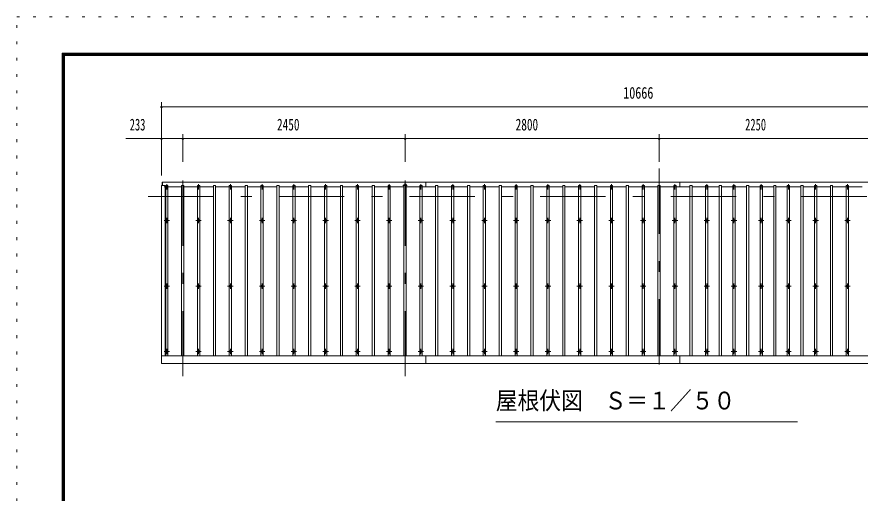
# Model space of a CAD drawing. Units: millimetres, scale not verified, with parts at other scales. Extents: x -25848 to 25858, y -10500 to 10500.
# Drawn here: x -3842 to 5451, y 5250 to 10500 of the extents above; entities that cross this region are included whole.
import ezdxf
from ezdxf.enums import TextEntityAlignment as Align

# ---------------------------------------------------------------- set-up
doc = ezdxf.new("R2010")
doc.units = ezdxf.units.MM
doc.header["$LTSCALE"] = 60
doc.linetypes.add('USER3', pattern=[24, 12, -5, 2, -5])
doc.linetypes.add('USER4', pattern=[3, 0.5, -2.5])
for name, color, linetype, lineweight in [('0-2_1-05BOLD', 7, 'Continuous', 18), ('0-3_1-25CENTER', 3, 'USER3', 18), ('0-4_1-45THIN', 4, 'Continuous', 18), ('0-5_1-55DIM', 3, 'Continuous', 18), ('0-C_F-F1PAPER', 5, 'Continuous', 18), ('0-D_F-E_J_ADD', 5, 'USER4', 18)]:
    doc.layers.add(name, color=color, linetype=linetype, lineweight=lineweight)
doc.styles.add('ＭＳ ゴシック', font='')
doc.styles.get('ＭＳ ゴシック').set_extended_font_data('MS Gothic')

msp = doc.modelspace()

# ---------------------------------------------------------------- linework, layer by layer
at = {"layer": '0-2_1-05BOLD'}
for p, q in [((-2237.53, 8641.19), (-2237.53, 8677.67)), ((665.47, 8626.18), (665.47, 8677.67)), ((3465.47, 8677.67), (3465.47, 8626.18)), ((8418.47, 6765.11), (-2247.53, 6765.11)), ((665.47, 6677.67), (665.47, 6765.11)), ((3465.47, 6765.11), (3465.47, 6677.67))]:
    msp.add_line(p, q, dxfattribs=at)
for points in [[(8413.47, 8641.19), (8413.47, 8677.67), (-2242.53, 8677.67), (-2242.53, 8641.19)], [(-2247.53, 8641.19), (-2247.53, 6677.67), (8418.47, 6677.67), (8418.47, 8641.19), (8378.47, 8641.19), (8378.47, 6765.11)], [(-2207.53, 6765.11), (-2207.53, 8641.19), (-2247.53, 8641.19)]]:
    msp.add_lwpolyline(points, dxfattribs=at)
for centre in [(-2189.53, 8254.17), (-1839.53, 8254.17), (-1489.53, 8254.17), (-1139.53, 8254.17), (-789.53, 8254.17), (-439.53, 8254.17), (-89.53, 8254.17), (260.47, 8254.17), (610.47, 8254.17), (960.47, 8254.17), (1310.47, 8254.17), (1660.47, 8254.17), (2010.47, 8254.17), (2360.47, 8254.17), (2710.47, 8254.17), (3060.47, 8254.17), (3410.47, 8254.17), (3760.47, 8254.17), (4060.47, 8254.17), (4360.47, 8254.17), (4660.47, 8254.17), (4960.47, 8254.17), (5310.47, 8254.17), (-2189.53, 7532.51), (-1839.53, 7532.51), (-1489.53, 7532.51), (-1139.53, 7532.51), (-789.53, 7532.51), (-439.53, 7532.51), (-89.53, 7532.51), (260.47, 7532.51), (610.47, 7532.51), (960.47, 7532.51), (1310.47, 7532.51), (1660.47, 7532.51), (2010.47, 7532.51), (2360.47, 7532.51), (2710.47, 7532.51), (3060.47, 7532.51), (3410.47, 7532.51), (3760.47, 7532.51), (4060.47, 7532.51), (4360.47, 7532.51), (4660.47, 7532.51), (4960.47, 7532.51), (5310.47, 7532.51), (-2189.53, 6810.85), (-1839.53, 6810.85), (-1489.53, 6810.85), (-1139.53, 6810.85), (-789.53, 6810.85), (-439.53, 6810.85), (-89.53, 6810.85), (260.47, 6810.85), (610.47, 6810.85), (960.47, 6810.85), (1310.47, 6810.85), (1660.47, 6810.85), (2010.47, 6810.85), (2360.47, 6810.85), (2710.47, 6810.85), (3060.47, 6810.85), (3410.47, 6810.85), (3760.47, 6810.85), (4060.47, 6810.85), (4360.47, 6810.85), (4660.47, 6810.85), (4960.47, 6810.85), (5310.47, 6810.85)]:
    msp.add_circle(centre, 10, dxfattribs=at)
for centre, radius, start, end in [((435.47, 8642.67), 15, 326.44153, 213.55196), ((-2189.53, 8616.22), 14.5, 46.39838, 133.60162), ((-2189.53, 8637.22), 14.5, 226.3961, 313.6039), ((-1839.53, 8616.22), 14.5, 46.39838, 133.60162), ((-1839.53, 8637.22), 14.5, 226.3961, 313.6039), ((-1489.53, 8616.22), 14.5, 46.39838, 133.60162), ((-1489.53, 8637.22), 14.5, 226.3961, 313.6039), ((-1139.53, 8616.22), 14.5, 46.39838, 133.60162), ((-1139.53, 8637.22), 14.5, 226.3961, 313.6039), ((-789.53, 8616.22), 14.5, 46.39838, 133.60162), ((-789.53, 8637.22), 14.5, 226.3961, 313.6039), ((-439.53, 8616.22), 14.5, 46.39838, 133.60162), ((-439.53, 8637.22), 14.5, 226.3961, 313.6039), ((-89.53, 8616.22), 14.5, 46.39838, 133.60162), ((-89.53, 8637.22), 14.5, 226.3961, 313.6039), ((260.47, 8616.22), 14.5, 46.39838, 133.60162), ((260.47, 8637.22), 14.5, 226.3961, 313.6039), ((610.47, 8616.22), 14.5, 46.39838, 133.60162), ((610.47, 8637.22), 14.5, 226.3961, 313.6039), ((960.47, 8616.22), 14.5, 46.39838, 133.60162), ((960.47, 8637.22), 14.5, 226.3961, 313.6039), ((1310.47, 8616.22), 14.5, 46.39838, 133.60162), ((1310.47, 8637.22), 14.5, 226.3961, 313.6039), ((1660.47, 8616.22), 14.5, 46.39838, 133.60162), ((1660.47, 8637.22), 14.5, 226.3961, 313.6039), ((2010.47, 8616.22), 14.5, 46.39838, 133.60162), ((2010.47, 8637.22), 14.5, 226.3961, 313.6039), ((2360.47, 8616.22), 14.5, 46.39838, 133.60162), ((2360.47, 8637.22), 14.5, 226.3961, 313.6039), ((2710.47, 8616.22), 14.5, 46.39838, 133.60162), ((2710.47, 8637.22), 14.5, 226.3961, 313.6039), ((3060.47, 8616.22), 14.5, 46.39838, 133.60162), ((3060.47, 8637.22), 14.5, 226.3961, 313.6039), ((3410.47, 8616.22), 14.5, 46.39838, 133.60162), ((3410.47, 8637.22), 14.5, 226.3961, 313.6039), ((3760.47, 8616.22), 14.5, 46.39838, 133.60162), ((3760.47, 8637.22), 14.5, 226.3961, 313.6039), ((4060.47, 8616.22), 14.5, 46.39838, 133.60162), ((4060.47, 8637.22), 14.5, 226.3961, 313.6039), ((4360.47, 8616.22), 14.5, 46.39838, 133.60162), ((4360.47, 8637.22), 14.5, 226.3961, 313.6039), ((4660.47, 8616.22), 14.5, 46.39838, 133.60162), ((4660.47, 8637.22), 14.5, 226.3961, 313.6039), ((4960.47, 8616.22), 14.5, 46.39838, 133.60162), ((4960.47, 8637.22), 14.5, 226.3961, 313.6039), ((5310.47, 8616.22), 14.5, 46.39838, 133.60162), ((5310.47, 8637.22), 14.5, 226.3961, 313.6039)]:
    msp.add_arc(centre, radius, start, end, dxfattribs=at)
at = {"layer": '0-3_1-25CENTER'}
for p, q in [((-2014.53, 6537.67), (-2014.53, 8827.67)), ((435.47, 6537.67), (435.47, 8827.67)), ((3235.47, 8827.67), (3235.47, 6537.67)), ((-2189.53, 8596.72), (-2189.53, 8656.72)), ((-1839.53, 8656.72), (-1839.53, 8596.72)), ((-1489.53, 8596.72), (-1489.53, 8656.72)), ((-1139.53, 8656.72), (-1139.53, 8596.72)), ((-789.53, 8596.72), (-789.53, 8656.72)), ((-439.53, 8656.72), (-439.53, 8596.72)), ((-89.53, 8596.72), (-89.53, 8656.72)), ((260.47, 8656.72), (260.47, 8596.72)), ((460.47, 8642.67), (410.47, 8642.67)), ((610.47, 8656.72), (610.47, 8596.72)), ((960.47, 8656.72), (960.47, 8596.72)), ((1310.47, 8596.72), (1310.47, 8656.72)), ((1660.47, 8656.72), (1660.47, 8596.72)), ((2010.47, 8596.72), (2010.47, 8656.72)), ((2360.47, 8656.72), (2360.47, 8596.72)), ((2710.47, 8596.72), (2710.47, 8656.72)), ((3060.47, 8656.72), (3060.47, 8596.72)), ((3410.47, 8596.72), (3410.47, 8656.72)), ((3760.47, 8656.72), (3760.47, 8596.72)), ((4060.47, 8596.72), (4060.47, 8656.72)), ((4360.47, 8656.72), (4360.47, 8596.72)), ((4660.47, 8656.72), (4660.47, 8596.72)), ((4960.47, 8656.72), (4960.47, 8596.72)), ((5310.47, 8656.72), (5310.47, 8596.72)), ((-2219.53, 8626.72), (-2159.53, 8626.72)), ((-1809.53, 8626.72), (-1869.53, 8626.72)), ((-1519.53, 8626.72), (-1459.53, 8626.72)), ((-1109.53, 8626.72), (-1169.53, 8626.72)), ((-819.53, 8626.72), (-759.53, 8626.72)), ((-409.53, 8626.72), (-469.53, 8626.72)), ((-119.53, 8626.72), (-59.53, 8626.72)), ((290.47, 8626.72), (230.47, 8626.72)), ((640.47, 8626.72), (580.47, 8626.72)), ((990.47, 8626.72), (930.47, 8626.72)), ((1280.47, 8626.72), (1340.47, 8626.72)), ((1690.47, 8626.72), (1630.47, 8626.72)), ((1980.47, 8626.72), (2040.47, 8626.72)), ((2390.47, 8626.72), (2330.47, 8626.72)), ((2680.47, 8626.72), (2740.47, 8626.72)), ((3090.47, 8626.72), (3030.47, 8626.72)), ((3440.47, 8626.72), (3380.47, 8626.72)), ((3790.47, 8626.72), (3730.47, 8626.72)), ((4090.47, 8626.72), (4030.47, 8626.72)), ((4390.47, 8626.72), (4330.47, 8626.72)), ((4690.47, 8626.72), (4630.47, 8626.72)), ((4990.47, 8626.72), (4930.47, 8626.72)), ((5340.47, 8626.72), (5280.47, 8626.72)), ((-2394.53, 8521.68), (8565.47, 8521.68)), ((-2189.53, 8284.17), (-2189.53, 8224.17)), ((-1839.53, 8284.17), (-1839.53, 8224.17)), ((-1489.53, 8284.17), (-1489.53, 8224.17)), ((-1139.53, 8224.17), (-1139.53, 8284.17)), ((-789.53, 8284.17), (-789.53, 8224.17)), ((-439.53, 8224.17), (-439.53, 8284.17)), ((-89.53, 8284.17), (-89.53, 8224.17)), ((260.47, 8284.17), (260.47, 8224.17)), ((610.47, 8284.17), (610.47, 8224.17)), ((960.47, 8284.17), (960.47, 8224.17)), ((1310.47, 8224.17), (1310.47, 8284.17)), ((1660.47, 8284.17), (1660.47, 8224.17)), ((2010.47, 8224.17), (2010.47, 8284.17)), ((2360.47, 8284.17), (2360.47, 8224.17)), ((2710.47, 8224.17), (2710.47, 8284.17)), ((3060.47, 8284.17), (3060.47, 8224.17)), ((3410.47, 8224.17), (3410.47, 8284.17)), ((3760.47, 8284.17), (3760.47, 8224.17)), ((4060.47, 8224.17), (4060.47, 8284.17)), ((4360.47, 8284.17), (4360.47, 8224.17)), ((4660.47, 8284.17), (4660.47, 8224.17)), ((4960.47, 8284.17), (4960.47, 8224.17)), ((5310.47, 8284.17), (5310.47, 8224.17)), ((-2159.53, 8254.17), (-2219.53, 8254.17)), ((-1809.53, 8254.17), (-1869.53, 8254.17)), ((-1459.53, 8254.17), (-1519.53, 8254.17)), ((-1169.53, 8254.17), (-1109.53, 8254.17)), ((-759.53, 8254.17), (-819.53, 8254.17)), ((-469.53, 8254.17), (-409.53, 8254.17)), ((-59.53, 8254.17), (-119.53, 8254.17)), ((290.47, 8254.17), (230.47, 8254.17)), ((640.47, 8254.17), (580.47, 8254.17)), ((990.47, 8254.17), (930.47, 8254.17)), ((1280.47, 8254.17), (1340.47, 8254.17)), ((1690.47, 8254.17), (1630.47, 8254.17)), ((1980.47, 8254.17), (2040.47, 8254.17)), ((2390.47, 8254.17), (2330.47, 8254.17)), ((2680.47, 8254.17), (2740.47, 8254.17)), ((3090.47, 8254.17), (3030.47, 8254.17)), ((3440.47, 8254.17), (3380.47, 8254.17)), ((3790.47, 8254.17), (3730.47, 8254.17)), ((4090.47, 8254.17), (4030.47, 8254.17)), ((4390.47, 8254.17), (4330.47, 8254.17)), ((4690.47, 8254.17), (4630.47, 8254.17)), ((4990.47, 8254.17), (4930.47, 8254.17)), ((5340.47, 8254.17), (5280.47, 8254.17)), ((-2219.53, 7532.51), (-2159.53, 7532.51)), ((-2189.53, 7502.51), (-2189.53, 7562.51)), ((-1869.53, 7532.51), (-1809.53, 7532.51)), ((-1839.53, 7562.51), (-1839.53, 7502.51)), ((-1459.53, 7532.51), (-1519.53, 7532.51)), ((-1489.53, 7502.51), (-1489.53, 7562.51)), ((-1169.53, 7532.51), (-1109.53, 7532.51)), ((-1139.53, 7562.51), (-1139.53, 7502.51)), ((-759.53, 7532.51), (-819.53, 7532.51)), ((-789.53, 7502.51), (-789.53, 7562.51)), ((-469.53, 7532.51), (-409.53, 7532.51)), ((-439.53, 7562.51), (-439.53, 7502.51)), ((-119.53, 7532.51), (-59.53, 7532.51)), ((-89.53, 7502.51), (-89.53, 7562.51)), ((230.47, 7532.51), (290.47, 7532.51)), ((260.47, 7562.51), (260.47, 7502.51)), ((580.47, 7532.51), (640.47, 7532.51)), ((610.47, 7502.51), (610.47, 7562.51)), ((930.47, 7532.51), (990.47, 7532.51)), ((960.47, 7562.51), (960.47, 7502.51)), ((1280.47, 7532.51), (1340.47, 7532.51)), ((1310.47, 7502.51), (1310.47, 7562.51)), ((1630.47, 7532.51), (1690.47, 7532.51)), ((1660.47, 7562.51), (1660.47, 7502.51)), ((1980.47, 7532.51), (2040.47, 7532.51)), ((2010.47, 7502.51), (2010.47, 7562.51)), ((2330.47, 7532.51), (2390.47, 7532.51)), ((2360.47, 7562.51), (2360.47, 7502.51)), ((2680.47, 7532.51), (2740.47, 7532.51)), ((2710.47, 7502.51), (2710.47, 7562.51)), ((3030.47, 7532.51), (3090.47, 7532.51)), ((3060.47, 7562.51), (3060.47, 7502.51)), ((3440.47, 7532.51), (3380.47, 7532.51)), ((3410.47, 7502.51), (3410.47, 7562.51)), ((3730.47, 7532.51), (3790.47, 7532.51)), ((3760.47, 7562.51), (3760.47, 7502.51)), ((4090.47, 7532.51), (4030.47, 7532.51)), ((4060.47, 7502.51), (4060.47, 7562.51)), ((4330.47, 7532.51), (4390.47, 7532.51)), ((4360.47, 7562.51), (4360.47, 7502.51)), ((4630.47, 7532.51), (4690.47, 7532.51)), ((4660.47, 7562.51), (4660.47, 7502.51)), ((4930.47, 7532.51), (4990.47, 7532.51)), ((4960.47, 7562.51), (4960.47, 7502.51)), ((5280.47, 7532.51), (5340.47, 7532.51)), ((5310.47, 7562.51), (5310.47, 7502.51)), ((-2159.53, 6810.85), (-2219.53, 6810.85)), ((-2189.53, 6840.85), (-2189.53, 6780.85)), ((-1809.53, 6810.85), (-1869.53, 6810.85)), ((-1839.53, 6840.85), (-1839.53, 6780.85)), ((-1519.53, 6810.85), (-1459.53, 6810.85)), ((-1489.53, 6780.85), (-1489.53, 6840.85)), ((-1109.53, 6810.85), (-1169.53, 6810.85)), ((-1139.53, 6840.85), (-1139.53, 6780.85)), ((-819.53, 6810.85), (-759.53, 6810.85)), ((-789.53, 6780.85), (-789.53, 6840.85)), ((-409.53, 6810.85), (-469.53, 6810.85)), ((-439.53, 6840.85), (-439.53, 6780.85)), ((-119.53, 6810.85), (-59.53, 6810.85)), ((-89.53, 6780.85), (-89.53, 6840.85)), ((290.47, 6810.85), (230.47, 6810.85)), ((260.47, 6840.85), (260.47, 6780.85)), ((640.47, 6810.85), (580.47, 6810.85)), ((610.47, 6840.85), (610.47, 6780.85)), ((990.47, 6810.85), (930.47, 6810.85)), ((960.47, 6840.85), (960.47, 6780.85)), ((1280.47, 6810.85), (1340.47, 6810.85)), ((1310.47, 6780.85), (1310.47, 6840.85)), ((1690.47, 6810.85), (1630.47, 6810.85)), ((1660.47, 6840.85), (1660.47, 6780.85)), ((1980.47, 6810.85), (2040.47, 6810.85)), ((2010.47, 6780.85), (2010.47, 6840.85)), ((2390.47, 6810.85), (2330.47, 6810.85)), ((2360.47, 6840.85), (2360.47, 6780.85)), ((2680.47, 6810.85), (2740.47, 6810.85)), ((2710.47, 6780.85), (2710.47, 6840.85)), ((3090.47, 6810.85), (3030.47, 6810.85)), ((3060.47, 6840.85), (3060.47, 6780.85)), ((3440.47, 6810.85), (3380.47, 6810.85)), ((3410.47, 6780.85), (3410.47, 6840.85)), ((3790.47, 6810.85), (3730.47, 6810.85)), ((3760.47, 6840.85), (3760.47, 6780.85)), ((4090.47, 6810.85), (4030.47, 6810.85)), ((4060.47, 6780.85), (4060.47, 6840.85)), ((4390.47, 6810.85), (4330.47, 6810.85)), ((4360.47, 6840.85), (4360.47, 6780.85)), ((4690.47, 6810.85), (4630.47, 6810.85)), ((4660.47, 6840.85), (4660.47, 6780.85)), ((4990.47, 6810.85), (4930.47, 6810.85)), ((4960.47, 6840.85), (4960.47, 6780.85)), ((5340.47, 6810.85), (5280.47, 6810.85)), ((5310.47, 6840.85), (5310.47, 6780.85))]:
    msp.add_line(p, q, dxfattribs=at)
at = {"layer": '0-4_1-45THIN'}
for p, q in [((-2207.53, 8626.18), (-2202.03, 8626.18)), ((-2202.03, 6765.11), (-2202.03, 8641.19)), ((-2177.03, 8626.18), (-2027.03, 8626.18)), ((-2027.03, 8641.19), (-2027.03, 6765.11)), ((-2002.03, 8626.18), (-1852.03, 8626.18)), ((-1852.03, 8641.19), (-1852.03, 6765.11)), ((-1827.03, 8626.18), (-1677.03, 8626.18)), ((-1677.03, 8641.19), (-1677.03, 6765.11)), ((-1652.03, 8626.18), (-1502.03, 8626.18)), ((-1502.03, 8641.19), (-1502.03, 6765.11)), ((-1477.03, 8626.18), (-1327.03, 8626.18)), ((-1327.03, 8641.19), (-1327.03, 6765.11)), ((-1302.03, 8626.18), (-1152.03, 8626.18)), ((-1152.03, 8641.19), (-1152.03, 6765.11)), ((-1127.03, 8626.18), (-977.03, 8626.18)), ((-977.03, 8641.19), (-977.03, 6765.11)), ((-952.03, 8626.18), (-802.03, 8626.18)), ((-802.03, 8641.19), (-802.03, 6765.11)), ((-777.03, 8626.18), (-627.03, 8626.18)), ((-627.03, 8641.19), (-627.03, 6765.11)), ((-602.03, 8626.18), (-452.03, 8626.18)), ((-452.03, 8641.19), (-452.03, 6765.11)), ((-427.03, 8626.18), (-277.03, 8626.18)), ((-277.03, 8641.19), (-277.03, 6765.11)), ((-252.03, 8626.18), (-102.03, 8626.18)), ((-102.03, 8641.19), (-102.03, 6765.11)), ((-77.03, 8626.18), (72.97, 8626.18)), ((72.97, 8641.19), (72.97, 6765.11)), ((97.97, 8626.18), (247.97, 8626.18)), ((247.97, 8641.19), (247.97, 6765.11)), ((272.97, 8626.18), (422.97, 8626.18)), ((422.97, 8641.19), (422.97, 6765.11)), ((447.97, 8626.18), (597.97, 8626.18)), ((597.97, 8641.19), (597.97, 6765.11)), ((622.97, 8626.18), (772.97, 8626.18)), ((772.97, 8641.19), (772.97, 6765.11)), ((797.97, 8626.18), (947.97, 8626.18)), ((947.97, 8641.19), (947.97, 6765.11)), ((972.97, 8626.18), (1122.97, 8626.18)), ((1122.97, 8641.19), (1122.97, 6765.11)), ((1147.97, 8626.18), (1297.97, 8626.18)), ((1297.97, 8641.19), (1297.97, 6765.11)), ((1322.97, 8626.18), (1472.97, 8626.18)), ((1472.97, 8641.19), (1472.97, 6765.11)), ((1497.97, 8626.18), (1647.97, 8626.18)), ((1647.97, 8641.19), (1647.97, 6765.11)), ((1672.97, 8626.18), (1822.97, 8626.18)), ((1822.97, 8641.19), (1822.97, 6765.11)), ((1847.97, 8626.18), (1997.97, 8626.18)), ((1997.97, 8641.19), (1997.97, 6765.11)), ((2022.97, 8626.18), (2172.97, 8626.18)), ((2172.97, 8641.19), (2172.97, 6765.11)), ((2197.97, 8626.18), (2347.97, 8626.18)), ((2347.97, 8641.19), (2347.97, 6765.11)), ((2372.97, 8626.18), (2522.97, 8626.18)), ((2522.97, 8641.19), (2522.97, 6765.11)), ((2547.97, 8626.18), (2697.97, 8626.18)), ((2697.97, 8641.19), (2697.97, 6765.11)), ((2722.97, 8626.18), (2872.97, 8626.18)), ((2872.97, 8641.19), (2872.97, 6765.11)), ((2897.97, 8626.18), (3047.97, 8626.18)), ((3047.97, 8641.19), (3047.97, 6765.11)), ((3072.97, 8626.18), (3222.97, 8626.18)), ((3222.97, 8641.19), (3222.97, 6765.11)), ((3247.97, 8626.18), (3397.97, 8626.18)), ((3397.97, 8641.19), (3397.97, 6765.11)), ((3422.97, 8626.18), (3572.97, 8626.18)), ((3572.97, 8641.19), (3572.97, 6765.11)), ((3597.97, 8626.18), (3747.97, 8626.18)), ((3747.97, 8641.19), (3747.97, 6765.11)), ((3772.97, 8626.18), (3897.97, 8626.18)), ((3897.97, 8641.19), (3897.97, 6765.11)), ((3922.97, 8626.18), (4047.97, 8626.18)), ((4047.97, 8641.19), (4047.97, 6765.11)), ((4072.97, 8626.18), (4197.97, 8626.18)), ((4197.97, 8641.19), (4197.97, 6765.11)), ((4222.97, 8626.18), (4347.97, 8626.18)), ((4347.97, 8641.19), (4347.97, 6765.11)), ((4372.97, 8626.18), (4497.97, 8626.18)), ((4497.97, 8641.19), (4497.97, 6765.11)), ((4522.97, 8626.18), (4647.97, 8626.18)), ((4647.97, 8641.19), (4647.97, 6765.11)), ((4672.97, 8626.18), (4797.97, 8626.18)), ((4797.97, 8641.19), (4797.97, 6765.11)), ((4822.97, 8626.18), (4947.97, 8626.18)), ((4947.97, 8641.19), (4947.97, 6765.11)), ((4972.97, 8626.18), (5122.97, 8626.18)), ((5122.97, 8641.19), (5122.97, 6765.11)), ((5147.97, 8626.18), (5297.97, 8626.18)), ((5297.97, 8641.19), (5297.97, 6765.11)), ((5322.97, 8626.18), (5472.97, 8626.18))]:
    msp.add_line(p, q, dxfattribs=at)
for points in [[(-2202.03, 8641.19), (-2177.03, 8641.19), (-2177.03, 6765.11)], [(-2002.03, 6765.11), (-2002.03, 8641.19), (-2027.03, 8641.19)], [(-1827.03, 6765.11), (-1827.03, 8641.19), (-1852.03, 8641.19)], [(-1652.03, 6765.11), (-1652.03, 8641.19), (-1677.03, 8641.19)], [(-1477.03, 6765.11), (-1477.03, 8641.19), (-1502.03, 8641.19)], [(-1302.03, 6765.11), (-1302.03, 8641.19), (-1327.03, 8641.19)], [(-1127.03, 6765.11), (-1127.03, 8641.19), (-1152.03, 8641.19)], [(-952.03, 6765.11), (-952.03, 8641.19), (-977.03, 8641.19)], [(-777.03, 6765.11), (-777.03, 8641.19), (-802.03, 8641.19)], [(-602.03, 6765.11), (-602.03, 8641.19), (-627.03, 8641.19)], [(-427.03, 6765.11), (-427.03, 8641.19), (-452.03, 8641.19)], [(-252.03, 6765.11), (-252.03, 8641.19), (-277.03, 8641.19)], [(-77.03, 6765.11), (-77.03, 8641.19), (-102.03, 8641.19)], [(97.97, 6765.11), (97.97, 8641.19), (72.97, 8641.19)], [(272.97, 6765.11), (272.97, 8641.19), (247.97, 8641.19)], [(447.97, 6765.11), (447.97, 8641.19), (422.97, 8641.19)], [(622.97, 6765.11), (622.97, 8641.19), (597.97, 8641.19)], [(797.97, 6765.11), (797.97, 8641.19), (772.97, 8641.19)], [(972.97, 6765.11), (972.97, 8641.19), (947.97, 8641.19)], [(1147.97, 6765.11), (1147.97, 8641.19), (1122.97, 8641.19)], [(1322.97, 6765.11), (1322.97, 8641.19), (1297.97, 8641.19)], [(1497.97, 6765.11), (1497.97, 8641.19), (1472.97, 8641.19)], [(1672.97, 6765.11), (1672.97, 8641.19), (1647.97, 8641.19)], [(1847.97, 6765.11), (1847.97, 8641.19), (1822.97, 8641.19)], [(2022.97, 6765.11), (2022.97, 8641.19), (1997.97, 8641.19)], [(2197.97, 6765.11), (2197.97, 8641.19), (2172.97, 8641.19)], [(2372.97, 6765.11), (2372.97, 8641.19), (2347.97, 8641.19)], [(2547.97, 6765.11), (2547.97, 8641.19), (2522.97, 8641.19)], [(2722.97, 6765.11), (2722.97, 8641.19), (2697.97, 8641.19)], [(2897.97, 6765.11), (2897.97, 8641.19), (2872.97, 8641.19)], [(3072.97, 6765.11), (3072.97, 8641.19), (3047.97, 8641.19)], [(3247.97, 6765.11), (3247.97, 8641.19), (3222.97, 8641.19)], [(3422.97, 6765.11), (3422.97, 8641.19), (3397.97, 8641.19)], [(3597.97, 6765.11), (3597.97, 8641.19), (3572.97, 8641.19)], [(3772.97, 6765.11), (3772.97, 8641.19), (3747.97, 8641.19)], [(3922.97, 6765.11), (3922.97, 8641.19), (3897.97, 8641.19)], [(4072.97, 6765.11), (4072.97, 8641.19), (4047.97, 8641.19)], [(4222.97, 6765.11), (4222.97, 8641.19), (4197.97, 8641.19)], [(4372.97, 6765.11), (4372.97, 8641.19), (4347.97, 8641.19)], [(4522.97, 6765.11), (4522.97, 8641.19), (4497.97, 8641.19)], [(4672.97, 6765.11), (4672.97, 8641.19), (4647.97, 8641.19)], [(4822.97, 6765.11), (4822.97, 8641.19), (4797.97, 8641.19)], [(4972.97, 6765.11), (4972.97, 8641.19), (4947.97, 8641.19)], [(5147.97, 6765.11), (5147.97, 8641.19), (5122.97, 8641.19)], [(5322.97, 6765.11), (5322.97, 8641.19), (5297.97, 8641.19)]]:
    msp.add_lwpolyline(points, dxfattribs=at)
at = {"layer": '0-5_1-55DIM'}
for p, q in [((-2237.53, 9508.67), (-2257.53, 9508.67)), ((-2247.53, 8752.68), (-2247.53, 9558.67)), ((-2247.53, 9508.67), (8418.47, 9508.67)), ((-2014.53, 8902.68), (-2014.53, 9208.67)), ((435.47, 8902.68), (435.47, 9208.67)), ((3235.47, 9208.67), (3235.47, 8902.68)), ((-2640.03, 9158.67), (8810.97, 9158.67)), ((-2237.53, 9158.67), (-2257.53, 9158.67)), ((-2004.53, 9158.67), (-2024.53, 9158.67)), ((445.47, 9158.67), (425.47, 9158.67)), ((3245.47, 9158.67), (3225.47, 9158.67)), ((4760.47, 6037.67), (1435.47, 6037.67))]:
    msp.add_line(p, q, dxfattribs=at)
for centre in [(-2247.53, 9508.67), (-2247.53, 9158.67), (-2014.53, 9158.67), (435.47, 9158.67), (3235.47, 9158.67)]:
    msp.add_arc(centre, 10, 180, 0, dxfattribs=at)
at = {"layer": '0-C_F-F1PAPER'}
for points in [[(25357.81, -10000), (25357.81, 10100), (-3342.19, 10100), (-3342.19, -10000)], [(25355.3, -9997.5), (25355.3, 10097.5), (-3339.69, 10097.5), (-3339.69, -9997.5)], [(25352.81, -9995), (-3337.19, -9995), (-3337.19, 10095), (25352.81, 10095)], [(25350.31, -9992.5), (25350.31, 10092.5), (-3334.69, 10092.5), (-3334.69, -9992.5)], [(25347.81, -9990), (-3332.19, -9990), (-3332.19, 10090), (25347.81, 10090)], [(25345.31, -9987.5), (25345.31, 10087.5), (-3329.69, 10087.5), (-3329.69, -9987.5)], [(25342.8, -9985), (-3327.19, -9985), (-3327.19, 10085), (25342.8, 10085)], [(25340.31, -9982.5), (25340.31, 10082.5), (-3324.69, 10082.5), (-3324.69, -9982.5)], [(25337.81, -9980), (25337.81, 10080), (-3322.19, 10080), (-3322.19, -9980)], [(25335.31, -9977.5), (25335.31, 10077.5), (-3319.69, 10077.5), (-3319.69, -9977.5)], [(25332.81, -9975), (-3317.19, -9975), (-3317.19, 10075), (25332.81, 10075)]]:
    msp.add_lwpolyline(points, close=True, dxfattribs=at)
at = {"layer": '0-D_F-E_J_ADD'}
msp.add_lwpolyline([(25857.81, -10500), (-3842.19, -10500), (-3842.19, 10500), (25857.81, 10500)], close=True, dxfattribs=at)

# ---------------------------------------------------------------- texts
at = {"layer": '0-5_1-55DIM', "color": 7, "style": 'ＭＳ ゴシック'}
for s, height, width, p in [('10666', 130.2, 0.75, (2839.84, 9558.67)), ('233', 130.2, 0.65, (-2598.2, 9208.67)), ('2450', 130.2, 0.7, (-975.54, 9208.67)), ('2800', 130.2, 0.7, (1654.2, 9208.67)), ('2250', 130.2, 0.65, (4183.79, 9208.67)), ('屋根伏図\u3000Ｓ＝１／５０', 195.4, 0.9, (1435.47, 6114.32))]:
    msp.add_text(s, height=height, dxfattribs=dict(at, width=width)).set_placement(p, align=Align.BOTTOM_LEFT)

doc.saveas('drawing.dxf')
